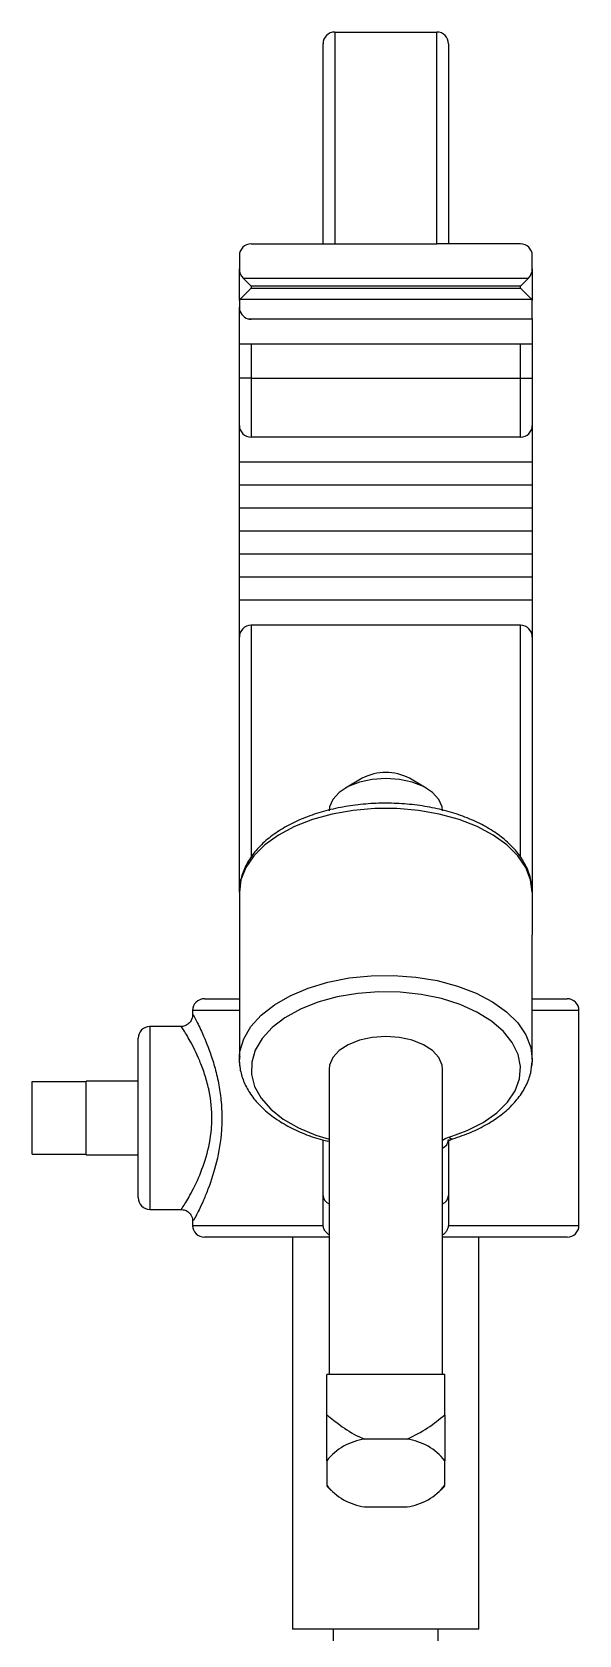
# Model space of a CAD drawing. Extents: x 9.3 to 87.2, y 0.6 to 68.8.
# Drawn here: x 36.67 to 38.99, y 34.63 to 41.42 of the extents above; entities that cross this region are included whole.
import ezdxf

# ---------------------------------------------------------------- set-up
doc = ezdxf.new("R2010")
doc.units = 0
doc.header["$MEASUREMENT"] = 0
doc.layers.add('OBJECT', color=7, linetype='CONTINUOUS')

msp = doc.modelspace()

# ---------------------------------------------------------------- linework, layer by layer
at = {"layer": 'OBJECT'}
for p, q in [((37.9565, 41.4202), (37.9565, 40.5232)), ((37.9565, 41.4202), (38.3885, 41.4202)), ((38.3885, 40.5232), (38.3885, 41.4202)), ((37.9065, 40.5232), (37.9065, 41.3702)), ((38.4385, 41.3702), (38.4385, 40.5232)), ((37.5515, 40.4732), (37.5515, 40.417)), ((37.6015, 40.5232), (37.9565, 40.5232)), ((37.9565, 40.5232), (38.3885, 40.5232)), ((38.7435, 40.5232), (38.3885, 40.5232)), ((38.7935, 40.417), (38.7935, 40.4732)), ((37.5515, 40.2834), (37.5515, 40.417)), ((38.7935, 40.417), (38.7935, 40.2834)), ((37.5673, 40.3781), (38.7777, 40.3781)), ((37.6015, 40.3439), (37.6015, 40.3353)), ((38.7435, 40.3439), (37.6015, 40.3439)), ((37.6015, 40.3353), (38.7435, 40.3353)), ((38.7435, 40.3353), (38.7435, 40.3439)), ((37.5515, 40.2834), (37.5515, 40.2542)), ((38.7917, 40.2871), (37.5533, 40.2871)), ((38.7935, 40.206), (38.7935, 40.2834)), ((37.5515, 40.0982), (37.5515, 40.2542)), ((37.5882, 40.206), (38.7935, 40.206)), ((38.7935, 40.2042), (37.6015, 40.2042)), ((38.7935, 40.206), (38.7935, 40.2042)), ((38.7935, 40.2042), (38.7935, 40.0982)), ((38.7935, 40.0982), (37.5515, 40.0982)), ((37.5515, 39.9542), (37.5515, 40.0982)), ((37.6015, 40.0982), (37.6015, 39.9542)), ((38.7435, 39.9542), (38.7435, 40.0982)), ((38.7935, 40.0982), (38.7935, 39.9542)), ((37.6015, 39.9542), (37.5515, 39.9542)), ((37.5515, 39.7542), (37.5515, 39.9542)), ((37.6015, 39.9542), (38.7435, 39.9542)), ((37.6015, 39.9542), (37.6015, 39.7042)), ((38.7435, 39.9542), (38.7935, 39.9542)), ((38.7435, 39.7042), (38.7435, 39.9542)), ((38.7935, 39.9542), (38.7935, 39.7542)), ((37.5515, 39.5982), (37.5515, 39.7542)), ((38.7935, 39.7542), (38.7935, 39.5982)), ((38.7435, 39.7042), (37.6015, 39.7042)), ((38.7935, 39.5982), (37.5515, 39.5982)), ((37.5515, 39.5007), (37.5515, 39.5982)), ((38.7935, 39.5982), (38.7935, 39.5007)), ((38.7935, 39.5007), (37.5515, 39.5007)), ((37.5515, 39.4032), (37.5515, 39.5007)), ((38.7935, 39.5007), (38.7935, 39.4032)), ((38.7935, 39.4032), (37.5515, 39.4032)), ((37.5515, 39.3057), (37.5515, 39.4032)), ((38.7935, 39.4032), (38.7935, 39.3057)), ((38.7935, 39.3057), (37.5515, 39.3057)), ((37.5515, 39.2082), (37.5515, 39.3057)), ((38.7935, 39.3057), (38.7935, 39.2082)), ((38.7935, 39.2082), (37.5515, 39.2082)), ((37.5515, 39.1107), (37.5515, 39.2082)), ((38.7935, 39.2082), (38.7935, 39.1107)), ((38.7935, 39.1107), (37.5515, 39.1107)), ((37.5515, 39.0132), (37.5515, 39.1107)), ((38.7935, 39.1107), (38.7935, 39.0132)), ((38.7935, 39.0132), (37.5515, 39.0132)), ((37.5515, 38.8572), (37.5515, 39.0132)), ((38.7935, 39.0132), (38.7935, 38.8572)), ((38.7435, 38.9072), (37.6015, 38.9072)), ((37.6015, 38.9072), (37.6015, 37.9242)), ((38.7435, 37.9246), (38.7435, 38.9072)), ((37.5515, 37.776), (37.5515, 38.8572)), ((38.7935, 38.8572), (38.7935, 37.776)), ((38.0726, 38.259), (38.0012, 38.2173)), ((38.3439, 38.2173), (38.2725, 38.259)), ((37.5515, 37.776), (37.5515, 37.5966)), ((38.7935, 37.776), (38.7935, 37.5966)), ((37.5515, 37.5966), (37.5515, 37.0683)), ((38.7935, 37.0683), (38.7935, 37.5966)), ((37.4035, 37.3252), (37.5515, 37.3252)), ((38.7935, 37.3252), (38.9415, 37.3252)), ((37.3535, 37.2752), (37.3535, 37.2564)), ((37.5515, 37.2752), (37.3535, 37.2752)), ((38.9915, 37.2752), (38.7935, 37.2752)), ((38.9915, 36.3652), (38.9915, 37.2752)), ((37.1225, 36.8202), (37.1225, 37.1577)), ((37.3047, 37.2077), (37.1725, 37.2077)), ((37.1725, 37.2077), (37.1725, 36.8202)), ((37.5515, 37.0683), (37.5519, 37.0799)), ((37.5515, 37.0562), (37.5515, 37.0683)), ((37.9325, 37.0273), (37.9325, 35.7339)), ((38.4125, 35.7339), (38.4125, 37.0273)), ((38.7935, 37.0683), (38.7935, 37.0562)), ((36.6725, 36.6662), (36.6725, 36.9742)), ((36.6725, 36.9742), (36.9025, 36.9742)), ((37.1225, 36.9762), (36.9025, 36.9762)), ((36.9025, 36.9742), (36.9025, 36.9762)), ((36.9025, 36.8451), (36.9025, 36.9742)), ((36.9025, 36.7953), (36.9025, 36.8451)), ((37.1225, 36.4827), (37.1225, 36.8202)), ((37.1725, 36.8202), (37.1725, 36.4327)), ((36.9025, 36.6662), (36.9025, 36.7953)), ((36.6725, 36.6662), (36.9025, 36.6662)), ((36.9025, 36.6642), (36.9025, 36.6662)), ((37.9065, 36.4918), (37.9065, 36.7265)), ((37.9325, 36.7206), (37.9268, 36.7213)), ((38.4385, 36.7288), (38.4385, 36.4918)), ((38.4561, 36.7316), (38.4565, 36.7317)), ((36.9025, 36.6642), (37.1225, 36.6642)), ((37.9065, 36.3699), (37.9065, 36.4918)), ((38.4385, 36.4918), (38.4385, 36.3699)), ((37.1725, 36.4327), (37.3065, 36.4327)), ((37.3535, 36.3888), (37.3535, 36.3652)), ((37.3535, 36.3652), (37.9067, 36.3652)), ((37.9067, 36.3652), (37.9065, 36.3699)), ((38.4385, 36.3699), (38.4383, 36.3652)), ((38.4383, 36.3652), (38.9915, 36.3652)), ((37.9325, 36.3152), (37.4035, 36.3152)), ((37.7775, 36.3152), (37.7775, 34.6552)), ((38.9415, 36.3152), (38.4125, 36.3152)), ((38.5675, 34.6552), (38.5675, 36.3152)), ((38.4225, 35.7339), (37.9225, 35.7339)), ((37.9225, 35.5623), (37.9225, 35.7339)), ((38.4225, 35.5623), (38.4225, 35.7339)), ((38.2626, 35.4595), (38.0825, 35.4595)), ((37.9225, 35.3678), (37.9225, 35.2645)), ((38.4225, 35.2645), (38.4225, 35.3678)), ((37.9225, 35.2602), (37.9409, 35.2414)), ((38.4041, 35.2414), (38.4225, 35.2602)), ((38.0825, 35.1727), (38.2626, 35.1727)), ((38.1725, 34.6552), (37.7775, 34.6552)), ((37.95, 34.6552), (37.95, 34.6052)), ((38.5675, 34.6552), (38.1725, 34.6552)), ((38.395, 34.6052), (38.395, 34.6552))]:
    msp.add_line(p, q, dxfattribs=at)
at = {"layer": 'OBJECT', "flags": 128}
for points in [[(37.5533, 40.2871), (37.5566, 40.2904), (37.5615, 40.2952), (37.5677, 40.3014), (37.5751, 40.3088), (37.5834, 40.3171), (37.5923, 40.326), (37.6015, 40.3353)], [(37.5673, 40.3781), (37.5747, 40.3707), (37.5831, 40.3623), (37.5922, 40.3533), (37.6015, 40.3439)], [(38.7435, 40.3439), (38.7529, 40.3533), (38.7619, 40.3623), (38.7703, 40.3707), (38.7777, 40.3781)], [(38.7435, 40.3353), (38.7528, 40.326), (38.7617, 40.3171), (38.77, 40.3088), (38.7774, 40.3014), (38.7836, 40.2952), (38.7884, 40.2904), (38.7917, 40.2871)], [(38.4125, 38.1209), (38.4108, 38.1375), (38.3969, 38.1697), (38.37, 38.1991), (38.3317, 38.2239), (38.2841, 38.2428), (38.23, 38.2545), (38.1725, 38.2585), (38.1151, 38.2545), (38.061, 38.2428), (38.0134, 38.2239), (37.975, 38.1991), (37.9481, 38.1697), (37.9343, 38.1375), (37.9325, 38.1209)], [(38.7935, 37.776), (38.7866, 37.8291), (38.7659, 37.881), (38.732, 37.9306), (38.6856, 37.9767), (38.6277, 38.0183), (38.5597, 38.0545), (38.483, 38.0845), (38.3994, 38.1076), (38.3107, 38.1233), (38.2189, 38.1312), (38.1261, 38.1312), (38.0343, 38.1233), (37.9456, 38.1076), (37.862, 38.0845), (37.7853, 38.0545), (37.7173, 38.0183), (37.6594, 37.9767), (37.613, 37.9306), (37.5791, 37.881), (37.5585, 37.8291), (37.5515, 37.776)], [(37.5519, 37.0799), (37.5543, 37.102), (37.5705, 37.1556), (37.6007, 37.2071), (37.6442, 37.2555), (37.7, 37.2994), (37.7669, 37.338), (37.8433, 37.3703), (37.9273, 37.3955), (38.017, 37.4131), (38.1104, 37.4227), (38.2052, 37.424), (38.2992, 37.417), (38.3903, 37.4018), (38.4763, 37.3789), (38.5552, 37.3488), (38.6252, 37.3121), (38.6847, 37.2697), (38.7322, 37.2226), (38.7666, 37.1719), (38.7872, 37.1188), (38.7935, 37.0683)], [(38.4414, 36.7384), (38.5178, 36.7665), (38.5854, 36.8011), (38.6426, 36.8414), (38.688, 36.8865), (38.7204, 36.935), (38.739, 36.986), (38.7432, 37.0379), (38.7331, 37.0896), (38.7089, 37.1397), (38.6711, 37.187), (38.6207, 37.2302), (38.5591, 37.2684), (38.4877, 37.3004), (38.4083, 37.3256), (38.323, 37.3433), (38.2339, 37.3529), (38.1433, 37.3544), (38.0534, 37.3476), (37.9665, 37.3328), (37.8848, 37.3102), (37.8104, 37.2805), (37.745, 37.2444), (37.6905, 37.2029), (37.6481, 37.1569), (37.619, 37.1077), (37.6038, 37.0564), (37.6029, 37.0044), (37.6164, 36.953), (37.644, 36.9034), (37.6848, 36.857), (37.738, 36.8148), (37.8021, 36.7781), (37.8756, 36.7476), (37.9325, 36.7301)], [(38.4125, 37.0273), (38.4108, 37.0439), (38.3969, 37.0761), (38.37, 37.1055), (38.3317, 37.1304), (38.2841, 37.1492), (38.23, 37.161), (38.1725, 37.165), (38.1151, 37.161), (38.061, 37.1492), (38.0134, 37.1304), (37.975, 37.1055), (37.9481, 37.0761), (37.9343, 37.0439), (37.9325, 37.0273)], [(37.5515, 37.0562), (37.5525, 37.0464), (37.5541, 37.0405)], [(38.79, 37.0378), (38.7926, 37.0464), (38.7935, 37.0562)], [(38.7935, 37.0683), (38.7935, 37.0646), (38.7934, 37.0612)]]:
    msp.add_lwpolyline(points, dxfattribs=at)
at = {"layer": 'OBJECT'}
for centre, radius, start, end in [((37.9565, 41.3702), 0.05, 90, 180), ((38.3885, 41.3702), 0.05, 0, 90), ((37.6015, 40.4732), 0.05, 90, 180), ((38.7435, 40.4732), 0.05, 0, 90), ((37.6015, 40.2542), 0.05, 180, 254.52803), ((37.6015, 40.2542), 0.05, 254.52803, 270), ((37.6015, 39.7542), 0.05, 180, 270), ((38.7435, 39.7542), 0.05, 270, 0), ((37.6015, 38.8572), 0.05, 90, 180), ((38.7435, 38.8572), 0.05, 0, 90), ((38.1725, 38.0705), 0.2134, 62.0673, 117.9327), ((37.4035, 37.2752), 0.05, 90, 180), ((38.9415, 37.2752), 0.05, 0, 90), ((37.1725, 37.1577), 0.05, 90, 180), ((38.4721, 36.6339), 0.1089, 106.34199, 123.14088), ((38.4541, 36.7464), 0.015, 212.35676, 277.52204), ((38.3975, 36.7311), 0.0411, 291.43107, 356.78883), ((37.1725, 36.4827), 0.05, 180, 270), ((37.9475, 36.4941), 0.0411, 183.21762, 248.5622), ((38.3975, 36.4941), 0.0411, 291.43823, 356.78257), ((37.4035, 36.3652), 0.05, 180, 270), ((38.9415, 36.3652), 0.05, 270, 0), ((38.1155, 35.2167), 0.2451, 97.73923, 141.93607), ((38.2296, 35.2167), 0.2451, 38.06382, 82.26079), ((38.1155, 35.4156), 0.2451, 218.06421, 262.2608), ((38.2296, 35.4156), 0.2451, 277.73918, 321.9359)]:
    msp.add_arc(centre, radius, start, end, dxfattribs=at)
for centre, major_axis, ratio, start_param, end_param in [((37.6015, 40.417), (0, 0.0533), 0.938361, 1.570796, 2.387984), ((38.7435, 40.417), (0, 0.0533), 0.938361, 3.895202, 4.712389), ((37.6015, 40.2834), (0.05, 0), 0.276798, 2.871556, 3.141593), ((38.7435, 40.2834), (0.05, 0), 0.276798, 0, 0.270037)]:
    msp.add_ellipse(centre, major_axis=major_axis, ratio=ratio, start_param=start_param, end_param=end_param, dxfattribs=at)
for points, knots in [([(38.7935, 37.776), (38.7931, 37.7867), (38.7919, 37.8155), (38.7798, 37.8618), (38.7547, 37.913), (38.7181, 37.9612), (38.6705, 38.0059), (38.6127, 38.046), (38.5457, 38.0808), (38.4712, 38.1094), (38.3907, 38.1313), (38.3061, 38.1462), (38.2189, 38.1537), (38.1308, 38.1539), (38.0435, 38.1468), (37.9587, 38.1323), (37.878, 38.1108), (37.803, 38.0824), (37.7351, 38.0477), (37.6757, 38.0069), (37.6263, 37.9607), (37.5882, 37.9098), (37.5629, 37.8558), (37.5526, 37.8104), (37.5518, 37.7839), (37.5515, 37.776)], [0, 0, 0, 0, 0.025293, 0.068065, 0.111076, 0.154957, 0.199889, 0.245612, 0.291719, 0.337879, 0.383958, 0.429943, 0.475858, 0.521745, 0.567648, 0.613601, 0.659651, 0.705846, 0.752224, 0.798785, 0.845406, 0.891721, 0.93721, 0.981483, 1, 1, 1, 1]), ([(37.3533, 37.2565), (37.3533, 37.2546), (37.3533, 37.2487), (37.3496, 37.2359), (37.3402, 37.2219), (37.3253, 37.2116), (37.3123, 37.2072), (37.3056, 37.2079), (37.3049, 37.208)], [0, 0, 0, 0, 0.092393, 0.285066, 0.503751, 0.736697, 0.97219, 1, 1, 1, 1]), ([(37.3539, 37.2564), (37.3537, 37.2568), (37.3521, 37.2627), (37.3625, 37.2458), (37.3907, 37.1906), (37.4235, 37.1121), (37.4491, 37.031), (37.4654, 36.9612), (37.4758, 36.8868), (37.4783, 36.8221), (37.4748, 36.7357), (37.4573, 36.6315), (37.4255, 36.5347), (37.3993, 36.4706), (37.3805, 36.43), (37.3657, 36.4011), (37.3547, 36.3817), (37.3557, 36.3865), (37.3562, 36.3888)], [0, 0, 0, 0, 0.00615, 0.09662, 0.187215, 0.287407, 0.34236, 0.398966, 0.451848, 0.506595, 0.536941, 0.637378, 0.735889, 0.788471, 0.842562, 0.894619, 0.948683, 1, 1, 1, 1]), ([(37.3065, 36.4374), (37.3062, 36.4361), (37.3055, 36.4328), (37.3165, 36.4491), (37.337, 36.4824), (37.3725, 36.5485), (37.4132, 36.6518), (37.4321, 36.745), (37.4369, 36.8406), (37.4309, 36.8986), (37.4174, 36.9621), (37.4049, 37.007), (37.3776, 37.0793), (37.3433, 37.1476), (37.312, 37.199), (37.307, 37.2038), (37.3047, 37.2062)], [0, 0, 0, 0, 0.038259, 0.094155, 0.150098, 0.261063, 0.362089, 0.462942, 0.493158, 0.592907, 0.600231, 0.65704, 0.713904, 0.818093, 0.913367, 1, 1, 1, 1]), ([(37.553, 37.0817), (37.5524, 37.0779), (37.5493, 37.0561), (37.5559, 37.0158), (37.5731, 36.963), (37.6029, 36.9128), (37.6436, 36.8659), (37.6951, 36.8228), (37.7565, 36.7845), (37.8267, 36.7522), (37.8845, 36.7316), (37.9193, 36.7232), (37.9268, 36.7214)], [0, 0, 0, 0, 0.023892, 0.137386, 0.250414, 0.364768, 0.481764, 0.601381, 0.722683, 0.844646, 0.966536, 1, 1, 1, 1]), ([(38.4561, 36.7315), (38.4698, 36.736), (38.5094, 36.7488), (38.5702, 36.7751), (38.635, 36.8123), (38.6905, 36.8554), (38.7356, 36.9036), (38.7684, 36.9559), (38.7887, 37.0086), (38.7914, 37.0438), (38.7927, 37.06)], [0, 0, 0, 0, 0.071828, 0.208013, 0.344797, 0.482057, 0.619124, 0.75471, 0.88728, 1, 1, 1, 1]), ([(38.4369, 36.722), (38.4369, 36.7218), (38.4364, 36.7209), (38.4392, 36.7242), (38.4464, 36.7282), (38.4533, 36.7306), (38.4561, 36.7315)], [0, 0, 0, 0, 0.082744, 0.426595, 0.773007, 1, 1, 1, 1]), ([(37.3059, 36.432), (37.3099, 36.4318), (37.3201, 36.4314), (37.3345, 36.4234), (37.3456, 36.4115), (37.3516, 36.3989), (37.3528, 36.3915), (37.3533, 36.3881)], [0, 0, 0, 0, 0.168783, 0.422462, 0.65405, 0.842943, 1, 1, 1, 1]), ([(37.9325, 36.3251), (37.9283, 36.3279), (37.9198, 36.3335), (37.9113, 36.3468), (37.9076, 36.3581), (37.9069, 36.3641), (37.9067, 36.3652)], [0, 0, 0, 0, 0.3230026, 0.6509201, 0.9337337, 1, 1, 1, 1]), ([(38.4383, 36.3652), (38.4374, 36.3601), (38.4355, 36.3501), (38.4274, 36.3371), (38.4198, 36.3284), (38.4139, 36.3257), (38.4125, 36.3251)], [0, 0, 0, 0, 0.293131, 0.585108, 0.905332, 1, 1, 1, 1]), ([(37.9225, 35.5623), (37.9409, 35.5476), (37.9829, 35.514), (38.0367, 35.4791), (38.0743, 35.463), (38.0825, 35.4595)], [0, 0, 0, 0, 0.376951, 0.863752, 1, 1, 1, 1]), ([(37.9225, 35.3678), (37.9225, 35.3977), (37.9225, 35.4601), (37.9225, 35.5273), (37.9225, 35.5623)], [0, 0, 0, 0, 0.480507, 1, 1, 1, 1]), ([(38.2626, 35.4595), (38.2926, 35.4745), (38.3508, 35.5037), (38.3991, 35.5431), (38.4225, 35.5623)], [0, 0, 0, 0, 0.515407, 1, 1, 1, 1]), ([(38.4225, 35.5623), (38.4225, 35.5273), (38.4225, 35.4601), (38.4225, 35.3977), (38.4225, 35.3678)], [0, 0, 0, 0, 0.519493, 1, 1, 1, 1])]:
    msp.add_open_spline(points, degree=3, knots=knots, dxfattribs=at)

doc.saveas('drawing.dxf')
